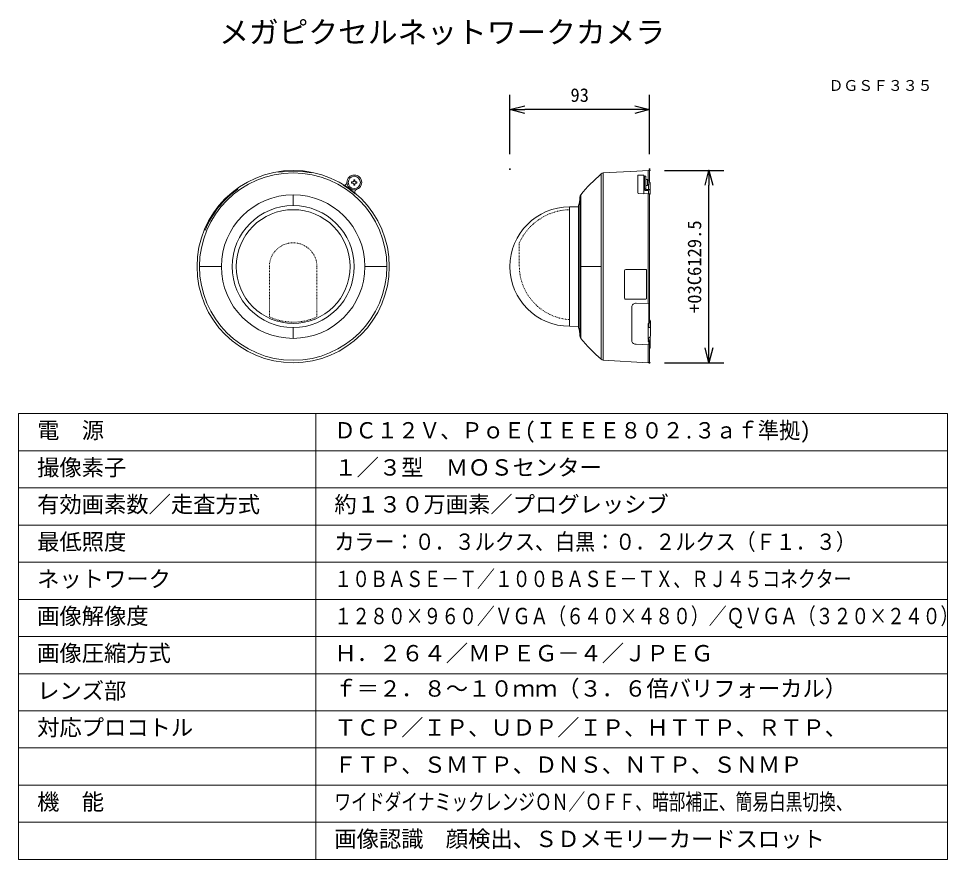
# Model space of a CAD drawing. Units: millimetres, scale not verified. Extents: x -63 to 62, y -56 to 57.
import ezdxf
from ezdxf.enums import TextEntityAlignment as Align

# ---------------------------------------------------------------- set-up
doc = ezdxf.new("R2010")
doc.units = ezdxf.units.MM
doc.header["$LTSCALE"] = 0.125
doc.header["$PDMODE"] = 32
doc.header["$PDSIZE"] = 0.0625
doc.linetypes.add('USER1', pattern=[1.4, 0.7, -0.7])
for name, color, linetype in [('0-0_0', 7, 'Continuous'), ('0-3_MOJI1', 7, 'Continuous'), ('0-4_TOUROKU', 7, 'Continuous'), ('0-5_Defpoints', 7, 'Continuous'), ('0-6_SUNPO', 7, 'Continuous')]:
    doc.layers.add(name, color=color, linetype=linetype)
doc.layers.add('0-1_WAKU', color=1, linetype='Continuous', lineweight=18)
doc.layers.add('0-2_GAIKEI', color=1, linetype='Continuous', lineweight=18)
doc.styles.add('ＭＳ ゴシック', font='')
doc.styles.get('ＭＳ ゴシック').set_extended_font_data('MS Gothic')

# ---------------------------------------------------------------- blocks, each defined once
blk = doc.blocks.new('_OPEN30')
at = {"layer": '0-0_0'}
blk.add_line((0, 0), (-1, 0), dxfattribs=at)
blk.add_lwpolyline([(-1, 0.26795), (0, 0), (-1, -0.26795)], dxfattribs=at)
blk = doc.blocks.new('D3')
at = {"layer": '0-5_Defpoints'}
for p in [(24.6492, 25.6871), (32.6492, 25.6871), (24.6492, -0.191)]:
    blk.add_point(p, dxfattribs=at)
at = {"layer": '0-6_SUNPO'}
for p, q in [((26.6492, 25.6871), (34.6492, 25.6871)), ((32.6492, 1.809), (32.6492, 23.6871)), ((26.6492, -0.191), (34.6492, -0.191))]:
    blk.add_line(p, q, dxfattribs=at)
at = {"layer": '0-6_SUNPO', "xscale": 2, "yscale": 2}
for p, rotation in [((32.6492, 25.6871), 90), ((32.6492, -0.191), 270)]:
    blk.add_blockref('_OPEN30', p, dxfattribs=dict(at, rotation=rotation))
at = {"layer": '0-6_SUNPO', "style": 'ＭＳ ゴシック'}
blk.add_text('+03C6129.5', height=1.833, rotation=90, dxfattribs=at).set_placement((32.1492, 6.4981), align=Align.BOTTOM_LEFT)
blk = doc.blocks.new('D4')
at = {"layer": '0-5_Defpoints'}
for p in [(5.8505, 33.868), (5.8505, 25.868), (24.6601, 25.868)]:
    blk.add_point(p, dxfattribs=at)
at = {"layer": '0-6_SUNPO'}
for p, q in [((5.8505, 27.868), (5.8505, 35.868)), ((24.6601, 27.868), (24.6601, 35.868)), ((22.6601, 33.868), (7.8505, 33.868))]:
    blk.add_line(p, q, dxfattribs=at)
at = {"layer": '0-6_SUNPO', "xscale": 2, "yscale": 2, "rotation": 180}
blk.add_blockref('_OPEN30', (5.8505, 33.868), dxfattribs=at)
at = {"layer": '0-6_SUNPO', "xscale": 2, "yscale": 2}
blk.add_blockref('_OPEN30', (24.6601, 33.868), dxfattribs=at)
at = {"layer": '0-6_SUNPO', "style": 'ＭＳ ゴシック'}
blk.add_text('93', height=1.833, dxfattribs=at).set_placement((14.0053, 34.368), align=Align.BOTTOM_LEFT)

msp = doc.modelspace()

# ---------------------------------------------------------------- linework, layer by layer
at = {"layer": '0-1_WAKU', "color": 4}
for p, q in [((-62.516, 3.507), (62.484, 3.507)), ((-62.516, 3.507), (-62.516, -56.493)), ((-22.516, 3.507), (-22.516, -56.493)), ((62.484, 3.507), (62.484, -56.493)), ((62.484, -56.493), (-62.516, -56.493))]:
    msp.add_line(p, q, dxfattribs=at)
at = {"layer": '0-1_WAKU'}
for p, q in [((-62.516, -1.493), (62.484, -1.493)), ((-62.516, -6.493), (62.484, -6.493)), ((-62.516, -11.493), (62.484, -11.493)), ((-62.516, -16.493), (62.484, -16.493)), ((-62.516, -21.493), (62.484, -21.493)), ((-62.516, -26.493), (62.484, -26.493)), ((-62.516, -31.493), (62.484, -31.493)), ((-62.516, -36.493), (62.484, -36.493)), ((62.484, -41.493), (-62.516, -41.493)), ((62.484, -46.493), (-62.516, -46.493)), ((62.484, -51.493), (-62.516, -51.493))]:
    msp.add_line(p, q, dxfattribs=at)
at = {"layer": '0-2_GAIKEI'}
for p, q in [((-27.5684, 36.0854), (-27.5684, 36.0021)), ((-23.1563, 36.0162), (-23.1563, 35.9324)), ((15.88, 35.768), (15.88, 10.8375)), ((16.1654, 35.9114), (16.1654, 10.6942)), ((20.8083, 33.2912), (20.8083, 35.5438)), ((20.8462, 35.5883), (21.6083, 35.6283)), ((21.6083, 35.6283), (21.6083, 33.1123)), ((21.6083, 35.1783), (21.6683, 35.1783)), ((21.7083, 35.4783), (21.9083, 35.4783)), ((21.7083, 35.4783), (21.7083, 33.7783)), ((21.9083, 33.7783), (21.9083, 35.4783)), ((21.9083, 35.0283), (22.1083, 35.0283)), ((22.1083, 34.6283), (22.1083, 35.0283)), ((-33.0761, 33.8367), (-33.0062, 33.7387)), ((21.6683, 34.0783), (21.6083, 34.0783)), ((21.9083, 33.7783), (21.7083, 33.7783)), ((21.7083, 33.6638), (21.7083, 33.7783)), ((22.1083, 34.2283), (21.9083, 34.2283)), ((21.9083, 33.7783), (21.9083, 33.6638)), ((22.1083, 34.9283), (22.2483, 34.9283)), ((22.1083, 34.2283), (22.1083, 34.6283)), ((22.2483, 34.3283), (22.1083, 34.3283)), ((22.2483, 34.9283), (22.3083, 34.8683)), ((22.3083, 34.3883), (22.2483, 34.3283)), ((22.2683, 34.3483), (22.2683, 33.6638)), ((22.3083, 34.3883), (22.3083, 34.8683)), ((22.4083, 34.7993), (22.3083, 34.7993)), ((22.4083, 34.6657), (22.4083, 34.7993)), ((22.4683, 33.5462), (22.4683, 34.5818)), ((-25.5623, 32.965), (-25.5623, 31.515)), ((13.0161, 13.9794), (13.0161, 32.6262)), ((13.1505, 13.6405), (13.1505, 32.965)), ((20.8461, 33.1535), (20.8083, 33.2912)), ((20.8461, 33.1535), (21.6083, 33.1123)), ((21.6083, 33.1123), (22.2083, 33.1316)), ((21.9083, 33.6638), (22.2683, 33.6638)), ((22.2683, 33.5462), (21.9083, 33.5462)), ((22.2083, 33.1316), (22.2083, 18.3512)), ((22.2084, 33.1312), (22.31, 33.1095)), ((22.2683, 33.1113), (22.2683, 33.5462)), ((22.4683, 33.5462), (22.4683, 33.1113)), ((11.628, 31.3324), (11.628, 15.2731)), ((12.8289, 15.0905), (12.8289, 31.515)), ((-37.5165, 28.2543), (-37.4053, 28.2083)), ((-38.171, 23.3028), (-35.2246, 23.3028)), ((-15.9001, 23.3028), (-12.9537, 23.3028)), ((13.1505, 23.3029), (15.8297, 23.3028)), ((19.0082, 19.1195), (19.0082, 22.7195)), ((19.2082, 22.9195), (21.9082, 22.9195)), ((22.0082, 22.8195), (22.0082, 19.0195)), ((21.9082, 18.9195), (19.2082, 18.9195)), ((20.008, 13.2257), (20.008, 17.8497)), ((22.3083, 18.3491), (20.6063, 18.3847)), ((-25.5623, 15.0905), (-25.5623, 13.6405)), ((22.208, 15.6434), (22.208, 13.486)), ((22.3083, 15.641), (22.208, 15.6434)), ((22.508, 15.1238), (22.308, 15.1238)), ((22.508, 13.9528), (22.508, 15.9528)), ((22.208, 13.6792), (22.3974, 13.7739)), ((22.2083, 12.7689), (20.6063, 12.8402)), ((22.208, 13.6095), (22.2931, 13.561)), ((22.208, 13.3105), (22.3097, 13.3051)), ((22.2081, 13.4861), (22.2931, 13.438)), ((22.2081, 13.3576), (22.2931, 13.398)), ((22.2083, 12.7689), (22.2083, 10.3637)), ((22.268, 13.5753), (22.268, 13.7092)), ((22.308, 13.4174), (22.308, 13.5403)), ((22.468, 13.728), (22.468, 12.377))]:
    msp.add_line(p, q, dxfattribs=at)
at = {"layer": '0-2_GAIKEI', "color": 7}
for p, q in [((20.703, 36.1595), (16.1654, 35.9114)), ((22.2083, 36.2418), (20.703, 36.1595)), ((22.2083, 36.2418), (22.2083, 34.9283)), ((22.2083, 36.2418), (22.408, 36.1728)), ((22.408, 36.1728), (22.408, 34.6657)), ((22.408, 33.0269), (22.408, 15.7466)), ((12.8289, 31.3534), (11.628, 31.3324)), ((12.8289, 15.2522), (11.628, 15.2731)), ((22.408, 13.2387), (22.408, 10.4328)), ((22.408, 10.4328), (22.408, 13.2387)), ((16.1654, 10.6942), (22.2083, 10.3637)), ((22.408, 10.4328), (22.2083, 10.3637))]:
    msp.add_line(p, q, dxfattribs=at)
at = {"layer": '0-2_GAIKEI', "linetype": 'USER1'}
for p, q in [((4.8684, 26.5028), (4.8684, 23.3028)), ((-28.7623, 16.5803), (-28.7623, 23.3028)), ((-22.3623, 16.5803), (-22.3623, 23.3028))]:
    msp.add_line(p, q, dxfattribs=at)
at = {"layer": '0-2_GAIKEI'}
for points in [[(-18.8305, 34.3527), (-18.8494, 34.3258), (-18.8061, 34.2479)], [(-17.5134, 34.549), (-17.6934, 34.549), (-17.6934, 34.709), (-17.5134, 34.709)], [(-17.4134, 34.809), (-17.4134, 34.989), (-17.2534, 34.989), (-17.2534, 34.809)], [(-17.2534, 34.449), (-17.2534, 34.269), (-17.4134, 34.269), (-17.4134, 34.449)], [(-17.1534, 34.709), (-16.9734, 34.709), (-16.9734, 34.549), (-17.1534, 34.549)], [(22.4683, 34.5818), (22.4644, 34.6047), (22.453, 34.6268), (22.4346, 34.6471), (22.4097, 34.6649), (22.3794, 34.6795), (22.3448, 34.6904), (22.3083, 34.697)], [(-17.1259, 33.1133), (-17.1533, 33.0935), (-17.2407, 33.1106)], [(21.9083, 33.5462), (21.8693, 33.5485), (21.8317, 33.5552), (21.7972, 33.5661), (21.7669, 33.5807), (21.742, 33.5985), (21.7235, 33.6188), (21.7121, 33.6409), (21.7083, 33.6638)], [(22.2683, 33.6638), (22.3073, 33.6615), (22.3448, 33.6548), (22.3794, 33.644), (22.4097, 33.6294), (22.4346, 33.6116), (22.453, 33.5912), (22.4644, 33.5692), (22.4683, 33.5462)], [(22.308, 15.1238), (22.3083, 18.3491), (20.6063, 18.3847)], [(22.208, 13.3577), (22.208, 13.1976), (22.3083, 13.1927)], [(22.3083, 13.1927), (22.3083, 12.797), (22.2083, 12.7689)]]:
    msp.add_lwpolyline(points, dxfattribs=at)
at = {"layer": '0-2_GAIKEI', "color": 7}
for radius in [12.9391, 8.2122]:
    msp.add_circle((-25.5623, 23.3028), radius, dxfattribs=at)
at = {"layer": '0-2_GAIKEI'}
for centre, radius in [((-25.5623, 23.3028), 12.6086), ((-17.3326, 34.629), 0.9993), ((-17.3326, 34.629), 0.8262), ((-25.5623, 23.3028), 9.6623), ((-25.5623, 23.3028), 7.66)]:
    msp.add_circle(centre, radius, dxfattribs=at)
for centre, radius, start, end in [((-25.5623, 23.3028), 12.8568, 79.21383, 98.97653), ((20.8483, 35.5484), 0.04, 93.00007, 180), ((21.6683, 35.1383), 0.04, 0, 90), ((-18.6723, 34.6179), 0.3416, 238.78384, 356.49603), ((-25.5623, 23.3028), 12.8625, 49.68635, 58.31366), ((-17.5134, 34.809), 0.1, 270, 359.99999), ((-17.5134, 34.449), 0.1, 0, 90), ((-17.1534, 34.809), 0.1, 180.00008, 270), ((-17.1534, 34.449), 0.1, 90, 179.99992), ((21.6683, 34.1183), 0.04, 270, 0), ((-25.5623, 23.3028), 12.8187, 125.5, 157.5), ((-16.9305, 33.3509), 0.3416, 111.43648, 229.14867), ((22.2936, 32.9957), 0.115, 4.47371, 81.8033), ((22.3582, 33.1263), 0.1111, 295.11399, 352.23778), ((19.2082, 22.7195), 0.2, 89.99962, 179.99962), ((21.9082, 22.8195), 0.1, 359.99962, 89.99962), ((19.2082, 19.1195), 0.2, 179.99962, 269.99962), ((21.9082, 19.0195), 0.1, 269.99962, 359.99962), ((20.5734, 17.8194), 0.5662, 86.66845, 176.93842), ((22.2894, 15.7587), 0.1192, 278.97226, 354.17389), ((22.308, 15.9528), 0.2, 0, 60), ((22.308, 13.9528), 0.2, 296.56508, 359.99996), ((22.3289, 13.7268), 0.1391, 0.5133, 34.53936), ((20.5503, 13.4103), 0.5729, 198.79861, 275.60842), ((22.2827, 13.5378), 0.0254, 5.68959, 65.72499), ((22.2863, 13.418), 0.0211, 288.7737, 71.22707), ((22.3208, 13.2156), 0.0902, 14.81671, 97.06501), ((22.3176, 12.3817), 0.1504, 306.91397, 358.20454)]:
    msp.add_arc(centre, radius, start, end, dxfattribs=at)
at = {"layer": '0-2_GAIKEI', "color": 7}
for centre, radius, start, end in [((29.6368, 19.6622), 21.1813, 130.50231, 141.09943), ((16.1873, 35.512), 0.4, 93.13026, 140.19492), ((9.3873, 32.6662), 3.629, 341.50584, 359.36849), ((13.6641, 32.5652), 0.6509, 142.10175, 174.624), ((11.628, 23.3028), 8.0296, 90, 270), ((9.3873, 13.9394), 3.629, 0.63151, 18.49416), ((13.6641, 14.0403), 0.6509, 185.376, 217.89825), ((29.6289, 26.9561), 21.186, 218.94041, 229.53636), ((16.1873, 11.0936), 0.4, 219.80508, 266.86974)]:
    msp.add_arc(centre, radius, start, end, dxfattribs=at)
at = {"layer": '0-2_GAIKEI', "linetype": 'USER1'}
for centre, radius, start, end in [((11.828, 23.3028), 7.66, 91.49614, 155.30709), ((-25.5623, 23.3028), 3.2, 0, 180), ((12.1452, 23.4104), 7.2776, 180.84773, 265.92472), ((-25.5623, 23.3028), 7.4837, 244.72487, 295.27512)]:
    msp.add_arc(centre, radius, start, end, dxfattribs=at)

# ---------------------------------------------------------------- block references
at = {"layer": '0-6_SUNPO'}
for name in ['D4', 'D3']:
    msp.add_blockref(name, (-2.2521, 10.5547), dxfattribs=at)

# ---------------------------------------------------------------- texts
at = {"layer": '0-3_MOJI1', "style": 'ＭＳ ゴシック'}
for s, height, p in [('メガピクセルネットワークカメラ', 2.933, (-35.516, 52.507)), ('電\u3000源', 2.199, (-60.016, -0.493)), ('撮像素子', 2.199, (-60.016, -5.493)), ('１／３型\u3000ＭＯＳセンター', 2.199, (-20.016, -5.493)), ('有効画素数／走査方式', 2.199, (-60.016, -10.4602)), ('約１３０万画素／プログレッシブ', 2.199, (-20.016, -10.4602)), ('最低照度', 2.199, (-60.016, -15.493)), ('ネットワーク', 2.199, (-60.016, -20.493)), ('画像解像度', 2.199, (-60.016, -25.493)), ('画像圧縮方式', 2.199, (-60.016, -30.493)), ('Ｈ．２６４／ＭＰＥＧ－４／ＪＰＥＧ', 2.199, (-20.016, -30.493)), ('レンズ部', 2.199, (-60.016, -35.5474)), ('ｆ＝２．８～１０ｍｍ（３．６倍バリフォーカル）', 2.199, (-20.016, -35.2445)), ('対応プロコトル', 2.199, (-60.016, -40.493)), ('ＴＣＰ／ＩＰ、ＵＤＰ／ＩＰ、ＨＴＴＰ、ＲＴＰ、', 2.199, (-20.016, -40.493)), ('ＦＴＰ、ＳＭＴＰ、ＤＮＳ、ＮＴＰ、ＳＮＭＰ', 2.199, (-20.016, -45.493)), ('機\u3000能', 2.199, (-60.016, -50.493)), ('画像認識\u3000顔検出、ＳＤメモリーカードスロット', 2.199, (-20.016, -55.493))]:
    msp.add_text(s, height=height, dxfattribs=at).set_placement(p, align=Align.BOTTOM_LEFT)
for s, width, p in [('ＤＣ１２Ｖ、ＰｏＥ(ＩＥＥＥ８０２.３ａｆ準拠)', 0.95, (-20.016, -0.493)), ('カラー：０．３ルクス、白黒：０．２ルクス（Ｆ１．３）', 0.9, (-20.016, -15.493)), ('１０ＢＡＳＥ－Ｔ／１００ＢＡＳＥ－ＴＸ、ＲＪ４５コネクター', 0.8, (-20.016, -20.493)), ('１２８０×９６０／ＶＧＡ（６４０×４８０）／ＱＶＧＡ（３２０×２４０）', 0.8, (-20.016, -25.493)), ('ワイドダイナミックレンジＯＮ／ＯＦＦ、暗部補正、簡易白黒切換、', 0.75, (-20.016, -50.493))]:
    msp.add_text(s, height=2.199, dxfattribs=dict(at, width=width)).set_placement(p, align=Align.BOTTOM_LEFT)
at = {"layer": '0-4_TOUROKU', "style": 'ＭＳ ゴシック'}
msp.add_text('ＤＧＳＦ３３５', height=1.466, dxfattribs=at).set_placement((46.4839, 46.507), align=Align.BOTTOM_LEFT)

doc.saveas('drawing.dxf')
